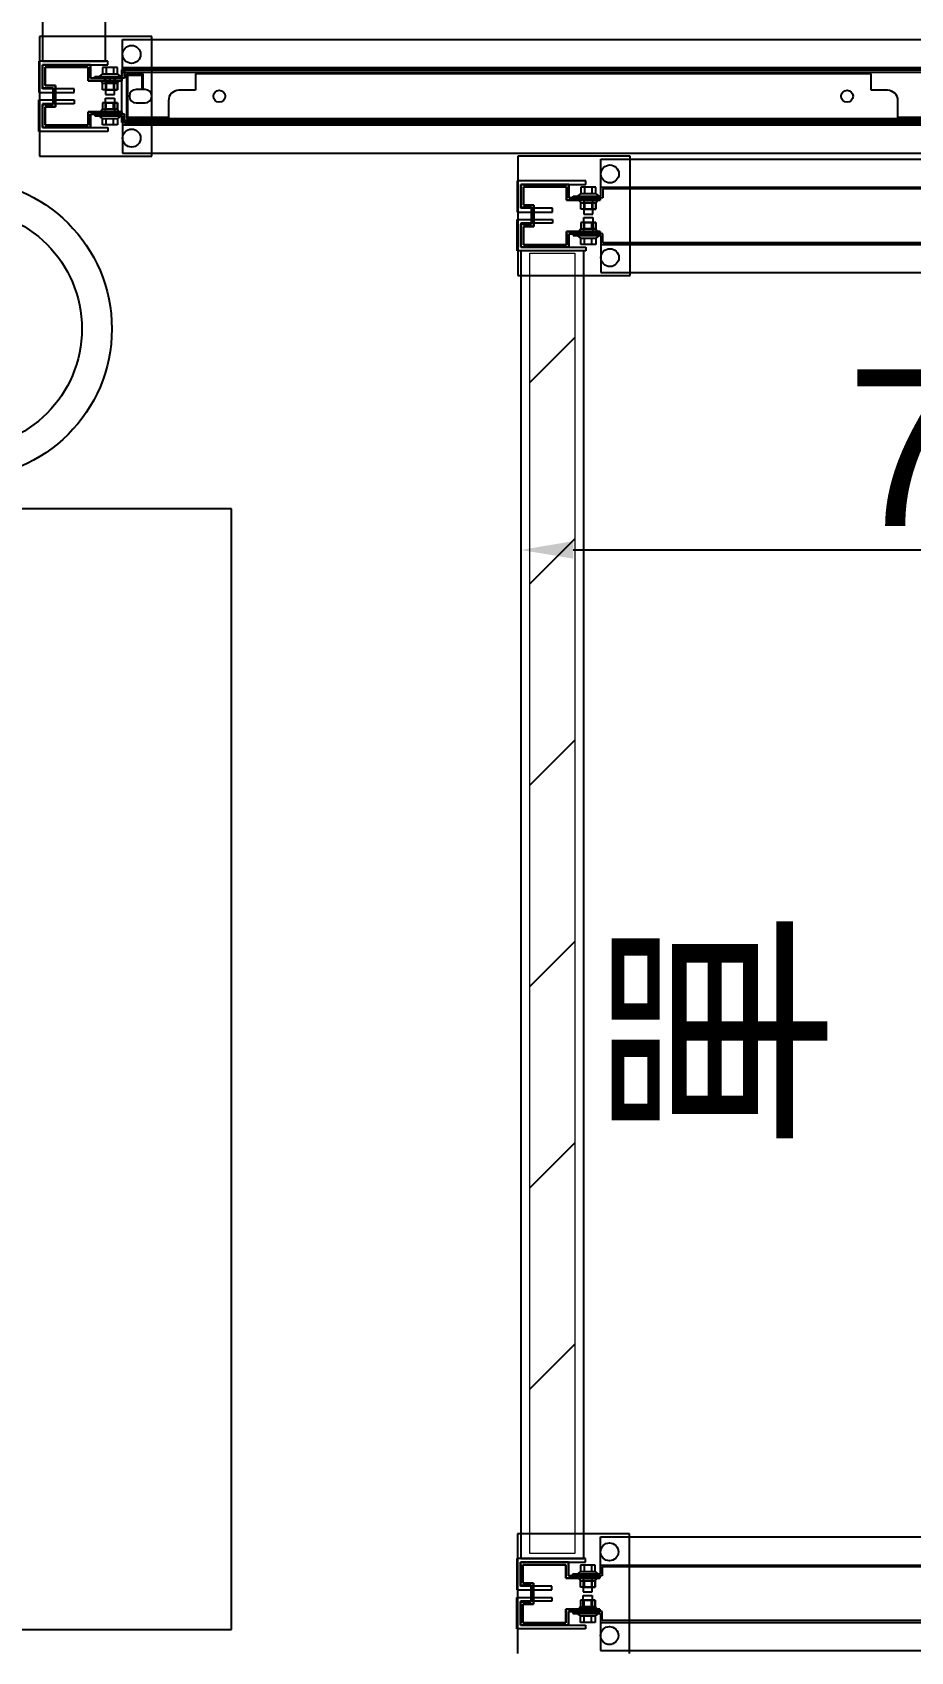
# Model space of a CAD drawing. Header units: millimetres. Extents: x 15382 to 37298, y 7351 to 31127.
# Drawn here: x 23911 to 24498, y 12327 to 13410 of the extents above; entities that cross this region are included whole.
import ezdxf

# ---------------------------------------------------------------- set-up
doc = ezdxf.new("R2010")
doc.units = ezdxf.units.MM
for name, color, linetype in [('02', 3, 'Continuous'), ('03', 6, 'Continuous'), ('04', 30, 'Continuous'), ('05', 12, 'Continuous'), ('111', 7, 'Continuous'), ('113', 3, 'Continuous'), ('114', 6, 'Continuous'), ('115', 30, 'Continuous'), ('116', 12, 'Continuous'), ('444-2', 5, 'Continuous'), ('544-1', 40, 'Continuous'), ('M40', 3, 'Continuous'), ('M6', 7, 'Continuous'), ('文字', 7, 'Continuous'), ('標的物', 1, 'Continuous'), ('標註', 252, 'Continuous')]:
    doc.layers.add(name, color=color, linetype=linetype)
doc.layers.add('10', color=40, linetype='Continuous', lineweight=0)
doc.styles.get("Standard").update_dxf_attribs({"font": 'arial.ttf'})
doc.styles.add('新細明體', font='')
doc.styles.get('新細明體').set_extended_font_data('PMingLiU')
doc.dimstyles.new('ISO-25', dxfattribs={"dimtxt": 2.5, "dimasz": 2.5, "dimexe": 1.25, "dimexo": 0.625, "dimtad": 1, "dimtxsty": 'Standard', "dimcen": 2.5, "dimadec": 0, "dimazin": 0, "dimtfac": 1, "dimtmove": 0, "dimatfit": 3, "dimfxl": 1, "dimarcsym": 0})

# ---------------------------------------------------------------- blocks, each defined once
blk = doc.blocks.new('*D94')
at = {"layer": 'Defpoints', "color": 0, "transparency": 16777216}
for p in [(24237.5, 13266.4), (25017.5, 13266.4), (25017.5, 13063.8)]:
    blk.add_point(p, dxfattribs=at)
at = {"layer": '標註', "color": 0, "lineweight": -2, "transparency": 16777216}
for p, q in [((24237.5, 13259.4), (24237.5, 13028.8)), ((25017.5, 13259.4), (25017.5, 13028.8)), ((24272.5, 13063.8), (24982.5, 13063.8))]:
    blk.add_line(p, q, dxfattribs=at)
at = {"layer": '標註', "color": 0, "transparency": 16777216}
for points in [[(24272.5, 13069.7), (24272.5, 13058), (24237.5, 13063.8)], [(24982.5, 13069.7), (24982.5, 13058), (25017.5, 13063.8)]]:
    blk.add_solid(points, dxfattribs=at)
at = {"layer": '標註', "color": 0, "transparency": 16777216, "insert": (24577.4, 13131.5), "char_height": 105, "attachment_point": 5}
blk.add_mtext('780', dxfattribs=at)

msp = doc.modelspace()

# ---------------------------------------------------------------- linework, layer by layer
at = {"layer": '02'}
for p, q in [((24310.527, 13327.398), (24235.527, 13327.398)), ((24235.527, 13327.398), (24235.527, 13247.398)), ((24310.527, 13247.398), (24310.527, 13327.398)), ((24235.527, 13247.398), (24310.527, 13247.398)), ((24310.258, 12405.398), (24235.258, 12405.398)), ((24235.258, 12405.398), (24235.258, 12325.398)), ((24310.258, 12325.398), (24310.258, 12405.398))]:
    msp.add_line(p, q, dxfattribs=at)
at = {"layer": '02', "lineweight": -3}
for centre in [(24297.027, 13315.398), (24297.027, 13259.398), (24296.758, 12393.398), (24296.758, 12337.398)]:
    msp.add_circle(centre, 6, dxfattribs=at)
at = {"layer": '03'}
msp.add_lwpolyline([(24279.527, 12388.898), (24279.527, 13263.898), (24237.527, 13263.898), (24237.527, 12388.898)], close=True, dxfattribs=at)
at = {"layer": '04'}
for p, q in [((24291.027, 13300.598), (24291.027, 13325.398)), ((24291.027, 13325.398), (24964.027, 13325.398)), ((24291.027, 13300.598), (24291.027, 13306.598)), ((24291.027, 13306.598), (24964.027, 13306.598)), ((24962.827, 13305.398), (24292.227, 13305.398)), ((24292.227, 13305.398), (24292.227, 13299.398)), ((24962.827, 13305.398), (24292.227, 13305.398)), ((24292.227, 13305.398), (24292.227, 13299.398)), ((24272.527, 13299.398), (24272.527, 13300.598)), ((24272.527, 13300.598), (24291.027, 13300.598)), ((24272.527, 13299.398), (24272.527, 13300.598)), ((24272.527, 13300.598), (24291.027, 13300.598)), ((24292.227, 13299.398), (24272.527, 13299.398)), ((24292.227, 13299.398), (24272.527, 13299.398)), ((24292.227, 13275.398), (24272.527, 13275.398)), ((24272.527, 13275.398), (24272.527, 13274.198)), ((24292.227, 13275.398), (24272.527, 13275.398)), ((24272.527, 13275.398), (24272.527, 13274.198)), ((24272.527, 13274.198), (24291.027, 13274.198)), ((24272.527, 13274.198), (24291.027, 13274.198)), ((24291.027, 13274.198), (24291.027, 13268.198)), ((24291.027, 13274.198), (24291.027, 13249.398)), ((24292.227, 13269.398), (24292.227, 13275.398)), ((24292.227, 13269.398), (24292.227, 13275.398)), ((24291.027, 13268.198), (24964.027, 13268.198)), ((24962.827, 13269.398), (24292.227, 13269.398)), ((24962.827, 13269.398), (24292.227, 13269.398)), ((24291.027, 13249.398), (24964.027, 13249.398)), ((24290.758, 12378.598), (24290.758, 12403.398)), ((24290.758, 12403.398), (24963.758, 12403.398)), ((24290.758, 12378.598), (24290.758, 12384.598)), ((24290.758, 12384.598), (24963.758, 12384.598)), ((24272.258, 12377.398), (24272.258, 12378.598)), ((24272.258, 12378.598), (24290.758, 12378.598)), ((24272.258, 12377.398), (24272.258, 12378.598)), ((24272.258, 12378.598), (24290.758, 12378.598)), ((24291.958, 12377.398), (24272.258, 12377.398)), ((24291.958, 12377.398), (24272.258, 12377.398)), ((24962.558, 12383.398), (24291.958, 12383.398)), ((24291.958, 12383.398), (24291.958, 12377.398)), ((24962.558, 12383.398), (24291.958, 12383.398)), ((24291.958, 12383.398), (24291.958, 12377.398)), ((24291.958, 12353.398), (24272.258, 12353.398)), ((24272.258, 12353.398), (24272.258, 12352.198)), ((24291.958, 12353.398), (24272.258, 12353.398)), ((24272.258, 12353.398), (24272.258, 12352.198)), ((24272.258, 12352.198), (24290.758, 12352.198)), ((24272.258, 12352.198), (24290.758, 12352.198)), ((24290.758, 12352.198), (24290.758, 12346.198)), ((24290.758, 12352.198), (24290.758, 12327.398)), ((24291.958, 12347.398), (24291.958, 12353.398)), ((24291.958, 12347.398), (24291.958, 12353.398)), ((24290.758, 12346.198), (24963.758, 12346.198)), ((24962.558, 12347.398), (24291.958, 12347.398)), ((24962.558, 12347.398), (24291.958, 12347.398)), ((24290.758, 12327.398), (24963.758, 12327.398))]:
    msp.add_line(p, q, dxfattribs=at)
at = {"layer": '04', "lineweight": -3}
for p, q in [((24279.027, 13300.598), (24286.027, 13300.598)), ((24279.027, 13299.398), (24279.027, 13300.598)), ((24286.027, 13299.398), (24279.027, 13299.398)), ((24282.527, 13300.598), (24286.027, 13300.598)), ((24282.527, 13299.398), (24282.527, 13300.598)), ((24286.027, 13299.398), (24282.527, 13299.398)), ((24286.027, 13300.598), (24286.027, 13299.398)), ((24286.027, 13300.598), (24286.027, 13299.398)), ((24286.027, 13275.398), (24279.027, 13275.398)), ((24279.027, 13275.398), (24279.027, 13274.198)), ((24279.027, 13274.198), (24286.027, 13274.198)), ((24286.027, 13275.398), (24282.527, 13275.398)), ((24282.527, 13275.398), (24282.527, 13274.198)), ((24282.527, 13274.198), (24286.027, 13274.198)), ((24286.027, 13274.198), (24286.027, 13275.398)), ((24286.027, 13274.198), (24286.027, 13275.398)), ((24278.758, 12378.598), (24285.758, 12378.598)), ((24278.758, 12377.398), (24278.758, 12378.598)), ((24285.758, 12377.398), (24278.758, 12377.398)), ((24282.258, 12378.598), (24285.758, 12378.598)), ((24282.258, 12377.398), (24282.258, 12378.598)), ((24285.758, 12377.398), (24282.258, 12377.398)), ((24285.758, 12378.598), (24285.758, 12377.398)), ((24285.758, 12378.598), (24285.758, 12377.398)), ((24285.758, 12353.398), (24278.758, 12353.398)), ((24278.758, 12353.398), (24278.758, 12352.198)), ((24278.758, 12352.198), (24285.758, 12352.198)), ((24285.758, 12353.398), (24282.258, 12353.398)), ((24282.258, 12353.398), (24282.258, 12352.198)), ((24282.258, 12352.198), (24285.758, 12352.198)), ((24285.758, 12352.198), (24285.758, 12353.398)), ((24285.758, 12352.198), (24285.758, 12353.398))]:
    msp.add_line(p, q, dxfattribs=at)
at = {"layer": '05'}
for p, q in [((24281.027, 13310.898), (24235.027, 13310.898)), ((24235.027, 13310.898), (24235.027, 13291.398)), ((24237.527, 13292.398), (24237.527, 13308.398)), ((24237.527, 13308.398), (24281.027, 13308.398)), ((24281.027, 13308.398), (24281.027, 13310.898)), ((24235.027, 13292.398), (24235.027, 13289.898)), ((24235.027, 13289.898), (24258.527, 13289.898)), ((24235.027, 13282.398), (24235.027, 13284.898)), ((24235.027, 13284.898), (24258.527, 13284.898)), ((24258.527, 13292.398), (24237.527, 13292.398)), ((24258.527, 13289.898), (24258.527, 13292.398)), ((24258.527, 13284.898), (24258.527, 13282.398)), ((24235.027, 13263.898), (24235.027, 13283.398)), ((24258.527, 13282.398), (24237.527, 13282.398)), ((24237.527, 13282.398), (24237.527, 13266.398)), ((24281.027, 13263.898), (24235.027, 13263.898)), ((24237.527, 13266.398), (24281.027, 13266.398)), ((24281.027, 13266.398), (24281.027, 13263.898)), ((24280.758, 12388.898), (24234.758, 12388.898)), ((24234.758, 12388.898), (24234.758, 12369.398)), ((24237.258, 12370.398), (24237.258, 12386.398)), ((24237.258, 12386.398), (24280.758, 12386.398)), ((24280.758, 12386.398), (24280.758, 12388.898)), ((24234.758, 12370.398), (24234.758, 12367.898)), ((24234.758, 12367.898), (24258.258, 12367.898)), ((24234.758, 12360.398), (24234.758, 12362.898)), ((24234.758, 12362.898), (24258.258, 12362.898)), ((24258.258, 12370.398), (24237.258, 12370.398)), ((24258.258, 12367.898), (24258.258, 12370.398)), ((24258.258, 12362.898), (24258.258, 12360.398)), ((24234.758, 12341.898), (24234.758, 12361.398)), ((24258.258, 12360.398), (24237.258, 12360.398)), ((24237.258, 12360.398), (24237.258, 12344.398)), ((24280.758, 12341.898), (24234.758, 12341.898)), ((24237.258, 12344.398), (24280.758, 12344.398)), ((24280.758, 12344.398), (24280.758, 12341.898))]:
    msp.add_line(p, q, dxfattribs=at)
at = {"layer": '10'}
for p, q in [((24243.527, 12392.398), (24243.527, 13262.398)), ((24243.527, 13262.398), (24273.527, 13262.398)), ((24273.527, 13262.398), (24273.527, 12392.398)), ((24273.527, 12392.398), (24243.527, 12392.398))]:
    msp.add_line(p, q, dxfattribs=at)
at = {"layer": '111'}
for p, q in [((23970.527, 13384.998), (23970.527, 13383.398)), ((24964.527, 13384.998), (23970.527, 13384.998)), ((23970.527, 13349.798), (23970.527, 13384.998)), ((23970.527, 13384.998), (24964.527, 13384.998)), ((23970.527, 13383.398), (24964.527, 13383.398)), ((23986.027, 13371.898), (23980.027, 13371.898)), ((23975.527, 13367.398), (23975.527, 13367.398)), ((23980.027, 13362.898), (23986.027, 13362.898)), ((23990.527, 13367.398), (23990.527, 13367.398)), ((23970.527, 13349.798), (23970.527, 13351.398)), ((23970.527, 13351.398), (24964.527, 13351.398)), ((24964.527, 13349.798), (23970.527, 13349.798)), ((24964.527, 13349.798), (23970.527, 13349.798))]:
    msp.add_line(p, q, dxfattribs=at)
for centre, start, end in [((23980.027, 13367.398), 90, 180), ((23986.027, 13367.398), 0, 90), ((23980.027, 13367.398), 180, 270), ((23986.027, 13367.398), 270, 0)]:
    msp.add_arc(centre, 4.5, start, end, dxfattribs=at)
at = {"layer": '113'}
for p, q in [((23990.527, 13407.398), (23915.527, 13407.398)), ((23915.527, 13407.398), (23915.527, 13327.398)), ((23990.527, 13327.398), (23990.527, 13407.398)), ((23915.527, 13327.398), (23990.527, 13327.398))]:
    msp.add_line(p, q, dxfattribs=at)
at = {"layer": '113', "lineweight": -3}
for centre in [(23977.027, 13395.398), (23977.027, 13339.398)]:
    msp.add_circle(centre, 6, dxfattribs=at)
at = {"layer": '114'}
msp.add_lwpolyline([(23959.527, 13390.898), (23959.527, 14835.898), (23917.527, 14835.898), (23917.527, 13390.898)], close=True, dxfattribs=at)
at = {"layer": '115'}
for p, q in [((23971.027, 13380.598), (23971.027, 13405.398)), ((23971.027, 13405.398), (24964.027, 13405.398)), ((23971.027, 13380.598), (23971.027, 13386.598)), ((23971.027, 13386.598), (24964.027, 13386.598)), ((24962.827, 13385.398), (23972.227, 13385.398)), ((23972.227, 13385.398), (23972.227, 13379.398)), ((24962.827, 13385.398), (23972.227, 13385.398)), ((23972.227, 13385.398), (23972.227, 13379.398)), ((23952.527, 13379.398), (23952.527, 13380.598)), ((23952.527, 13380.598), (23971.027, 13380.598)), ((23952.527, 13379.398), (23952.527, 13380.598)), ((23952.527, 13380.598), (23971.027, 13380.598)), ((23972.227, 13379.398), (23952.527, 13379.398)), ((23972.227, 13379.398), (23952.527, 13379.398)), ((23972.227, 13355.398), (23952.527, 13355.398)), ((23952.527, 13355.398), (23952.527, 13354.198)), ((23972.227, 13355.398), (23952.527, 13355.398)), ((23952.527, 13355.398), (23952.527, 13354.198)), ((23952.527, 13354.198), (23971.027, 13354.198)), ((23952.527, 13354.198), (23971.027, 13354.198)), ((23971.027, 13354.198), (23971.027, 13348.198)), ((23971.027, 13354.198), (23971.027, 13329.398)), ((23972.227, 13349.398), (23972.227, 13355.398)), ((23972.227, 13349.398), (23972.227, 13355.398)), ((24962.827, 13349.398), (23972.227, 13349.398)), ((24962.827, 13349.398), (23972.227, 13349.398)), ((23971.027, 13348.198), (24964.027, 13348.198)), ((23971.027, 13329.398), (24964.027, 13329.398))]:
    msp.add_line(p, q, dxfattribs=at)
at = {"layer": '115', "lineweight": -3}
for p, q in [((23959.027, 13380.598), (23966.027, 13380.598)), ((23959.027, 13379.398), (23959.027, 13380.598)), ((23966.027, 13379.398), (23959.027, 13379.398)), ((23962.527, 13380.598), (23966.027, 13380.598)), ((23962.527, 13379.398), (23962.527, 13380.598)), ((23966.027, 13379.398), (23962.527, 13379.398)), ((23966.027, 13380.598), (23966.027, 13379.398)), ((23966.027, 13380.598), (23966.027, 13379.398)), ((23966.027, 13355.398), (23959.027, 13355.398)), ((23959.027, 13355.398), (23959.027, 13354.198)), ((23959.027, 13354.198), (23966.027, 13354.198)), ((23966.027, 13355.398), (23962.527, 13355.398)), ((23962.527, 13355.398), (23962.527, 13354.198)), ((23962.527, 13354.198), (23966.027, 13354.198)), ((23966.027, 13354.198), (23966.027, 13355.398)), ((23966.027, 13354.198), (23966.027, 13355.398))]:
    msp.add_line(p, q, dxfattribs=at)
at = {"layer": '116'}
for p, q in [((23961.027, 13390.898), (23915.027, 13390.898)), ((23915.027, 13390.898), (23915.027, 13371.398)), ((23917.527, 13372.398), (23917.527, 13388.398)), ((23917.527, 13388.398), (23961.027, 13388.398)), ((23961.027, 13388.398), (23961.027, 13390.898)), ((23915.027, 13372.398), (23915.027, 13369.898)), ((23938.527, 13372.398), (23917.527, 13372.398)), ((23938.527, 13369.898), (23938.527, 13372.398)), ((23915.027, 13369.898), (23938.527, 13369.898)), ((23915.027, 13362.398), (23915.027, 13364.898)), ((23915.027, 13364.898), (23938.527, 13364.898)), ((23915.027, 13343.898), (23915.027, 13363.398)), ((23938.527, 13362.398), (23917.527, 13362.398)), ((23917.527, 13362.398), (23917.527, 13346.398)), ((23938.527, 13364.898), (23938.527, 13362.398)), ((23961.027, 13343.898), (23915.027, 13343.898)), ((23917.527, 13346.398), (23961.027, 13346.398)), ((23961.027, 13346.398), (23961.027, 13343.898))]:
    msp.add_line(p, q, dxfattribs=at)
at = {"layer": '444-2'}
for p, q in [((23984.727, 13382.398), (23973.727, 13382.398)), ((23973.727, 13382.398), (23973.727, 13352.398)), ((23974.527, 13353.198), (23974.527, 13381.598)), ((23974.527, 13381.598), (23983.927, 13381.598)), ((23983.927, 13381.598), (23983.927, 13372.398)), ((23984.727, 13372.398), (23984.727, 13382.398)), ((24471.727, 13382.398), (24019.727, 13382.398)), ((24019.727, 13382.398), (24019.727, 13371.398)), ((24471.727, 13371.398), (24471.727, 13382.398)), ((23983.927, 13372.398), (23984.727, 13372.398)), ((24019.727, 13371.398), (24008.727, 13371.398)), ((24482.727, 13371.398), (24471.727, 13371.398)), ((24001.727, 13364.398), (24001.727, 13353.198)), ((24489.727, 13353.198), (24489.727, 13364.398)), ((23973.727, 13353.198), (23973.727, 13352.398)), ((23973.727, 13352.398), (24517.727, 13352.398)), ((23973.727, 13352.398), (23974.527, 13352.398)), ((24001.727, 13353.198), (23974.527, 13353.198)), ((24516.927, 13353.198), (24489.727, 13353.198))]:
    msp.add_line(p, q, dxfattribs=at)
for centre in [(24035.727, 13367.398), (24455.727, 13367.398)]:
    msp.add_circle(centre, 4, dxfattribs=at)
for centre, start, end in [((24008.727, 13364.398), 90, 180), ((24482.727, 13364.398), 0, 90)]:
    msp.add_arc(centre, 7, start, end, dxfattribs=at)
at = {"layer": '544-1', "linetype": 'Continuous'}
for p, q in [((24243.527, 13175.888), (24273.527, 13205.888)), ((24243.527, 13041.184), (24273.527, 13071.184)), ((24243.527, 12906.48), (24273.527, 12936.48)), ((24243.527, 12771.776), (24273.527, 12801.776)), ((24243.527, 12637.073), (24273.527, 12667.073)), ((24243.527, 12502.369), (24273.527, 12532.369))]:
    msp.add_line(p, q, dxfattribs=at)
at = {"layer": 'M40'}
for p, q in [((23949.527, 13388.398), (23917.527, 13388.398)), ((23917.527, 13388.398), (23917.527, 13372.898)), ((23917.527, 13372.898), (23917.527, 13388.398)), ((23917.527, 13388.398), (23949.527, 13388.398)), ((23919.127, 13374.498), (23919.127, 13386.798)), ((23919.127, 13386.798), (23947.927, 13386.798)), ((23947.927, 13386.798), (23919.127, 13386.798)), ((23919.127, 13386.798), (23919.127, 13374.498)), ((23947.927, 13386.798), (23947.927, 13377.798)), ((23947.927, 13377.798), (23947.927, 13386.798)), ((23949.527, 13379.398), (23949.527, 13388.398)), ((23949.527, 13388.398), (23949.527, 13379.398)), ((23917.527, 13372.898), (23924.527, 13372.898)), ((23924.527, 13372.898), (23917.527, 13372.898)), ((23926.127, 13374.498), (23919.127, 13374.498)), ((23919.127, 13374.498), (23926.127, 13374.498)), ((23924.527, 13372.898), (23924.527, 13361.898)), ((23924.527, 13361.898), (23924.527, 13372.898)), ((23926.127, 13360.298), (23926.127, 13374.498)), ((23926.127, 13374.498), (23926.127, 13360.298)), ((23947.927, 13379.398), (23947.927, 13377.798)), ((23947.927, 13377.798), (23970.527, 13377.798)), ((23947.927, 13377.798), (23949.527, 13377.798)), ((23970.527, 13377.798), (23947.927, 13377.798)), ((23970.527, 13379.398), (23949.527, 13379.398)), ((23949.527, 13379.398), (23970.527, 13379.398)), ((23959.027, 13379.398), (23959.027, 13377.798)), ((23962.527, 13379.398), (23962.527, 13377.798)), ((23966.027, 13379.398), (23966.027, 13377.798)), ((23970.527, 13377.798), (23970.527, 13379.398)), ((23970.527, 13379.398), (23970.527, 13377.798)), ((23924.527, 13361.898), (23917.527, 13361.898)), ((23917.527, 13361.898), (23917.527, 13346.398)), ((23917.527, 13346.398), (23917.527, 13361.898)), ((23917.527, 13361.898), (23924.527, 13361.898)), ((23919.127, 13347.998), (23919.127, 13360.298)), ((23919.127, 13360.298), (23926.127, 13360.298)), ((23926.127, 13360.298), (23919.127, 13360.298)), ((23919.127, 13360.298), (23919.127, 13347.998)), ((23970.527, 13356.998), (23947.927, 13356.998)), ((23947.927, 13356.998), (23947.927, 13347.998)), ((23947.927, 13355.398), (23947.927, 13356.998)), ((23947.927, 13356.998), (23970.527, 13356.998)), ((23947.927, 13347.998), (23947.927, 13356.998)), ((23947.927, 13356.998), (23949.527, 13356.998)), ((23949.527, 13346.398), (23949.527, 13355.398)), ((23949.527, 13355.398), (23970.527, 13355.398)), ((23970.527, 13355.398), (23949.527, 13355.398)), ((23949.527, 13355.398), (23949.527, 13346.398)), ((23959.027, 13356.998), (23959.027, 13355.398)), ((23962.527, 13356.998), (23962.527, 13355.398)), ((23966.027, 13356.998), (23966.027, 13355.398)), ((23970.527, 13355.398), (23970.527, 13356.998)), ((23970.527, 13356.998), (23970.527, 13355.398)), ((23917.527, 13346.398), (23949.527, 13346.398)), ((23949.527, 13346.398), (23917.527, 13346.398)), ((23947.927, 13347.998), (23919.127, 13347.998)), ((23919.127, 13347.998), (23947.927, 13347.998)), ((24269.527, 13308.398), (24237.527, 13308.398)), ((24237.527, 13308.398), (24237.527, 13292.898)), ((24237.527, 13292.898), (24237.527, 13308.398)), ((24237.527, 13308.398), (24269.527, 13308.398)), ((24239.127, 13294.498), (24239.127, 13306.798)), ((24239.127, 13306.798), (24267.927, 13306.798)), ((24267.927, 13306.798), (24239.127, 13306.798)), ((24239.127, 13306.798), (24239.127, 13294.498)), ((24267.927, 13306.798), (24267.927, 13297.798)), ((24267.927, 13297.798), (24267.927, 13306.798)), ((24269.527, 13299.398), (24269.527, 13308.398)), ((24269.527, 13308.398), (24269.527, 13299.398)), ((24246.127, 13294.498), (24239.127, 13294.498)), ((24239.127, 13294.498), (24246.127, 13294.498)), ((24246.127, 13280.298), (24246.127, 13294.498)), ((24246.127, 13294.498), (24246.127, 13280.298)), ((24267.927, 13299.398), (24267.927, 13297.798)), ((24267.927, 13297.798), (24290.527, 13297.798)), ((24267.927, 13297.798), (24269.527, 13297.798)), ((24290.527, 13297.798), (24267.927, 13297.798)), ((24290.527, 13299.398), (24269.527, 13299.398)), ((24269.527, 13299.398), (24290.527, 13299.398)), ((24279.027, 13299.398), (24279.027, 13297.798)), ((24282.527, 13299.398), (24282.527, 13297.798)), ((24286.027, 13299.398), (24286.027, 13297.798)), ((24290.527, 13297.798), (24290.527, 13299.398)), ((24290.527, 13299.398), (24290.527, 13297.798)), ((24237.527, 13292.898), (24244.527, 13292.898)), ((24244.527, 13292.898), (24237.527, 13292.898)), ((24244.527, 13292.898), (24244.527, 13281.898)), ((24244.527, 13281.898), (24244.527, 13292.898)), ((24244.527, 13281.898), (24237.527, 13281.898)), ((24237.527, 13281.898), (24237.527, 13266.398)), ((24237.527, 13266.398), (24237.527, 13281.898)), ((24237.527, 13281.898), (24244.527, 13281.898)), ((24239.127, 13267.998), (24239.127, 13280.298)), ((24239.127, 13280.298), (24246.127, 13280.298)), ((24246.127, 13280.298), (24239.127, 13280.298)), ((24239.127, 13280.298), (24239.127, 13267.998)), ((24290.527, 13276.998), (24267.927, 13276.998)), ((24267.927, 13276.998), (24267.927, 13267.998)), ((24267.927, 13275.398), (24267.927, 13276.998)), ((24267.927, 13276.998), (24290.527, 13276.998)), ((24267.927, 13267.998), (24267.927, 13276.998)), ((24267.927, 13276.998), (24269.527, 13276.998)), ((24269.527, 13266.398), (24269.527, 13275.398)), ((24269.527, 13275.398), (24290.527, 13275.398)), ((24290.527, 13275.398), (24269.527, 13275.398)), ((24269.527, 13275.398), (24269.527, 13266.398)), ((24279.027, 13276.998), (24279.027, 13275.398)), ((24282.527, 13276.998), (24282.527, 13275.398)), ((24286.027, 13276.998), (24286.027, 13275.398)), ((24290.527, 13275.398), (24290.527, 13276.998)), ((24290.527, 13276.998), (24290.527, 13275.398)), ((24237.527, 13266.398), (24269.527, 13266.398)), ((24269.527, 13266.398), (24237.527, 13266.398)), ((24267.927, 13267.998), (24239.127, 13267.998)), ((24239.127, 13267.998), (24267.927, 13267.998)), ((24269.258, 12386.398), (24237.258, 12386.398)), ((24237.258, 12386.398), (24237.258, 12370.898)), ((24237.258, 12370.898), (24237.258, 12386.398)), ((24237.258, 12386.398), (24269.258, 12386.398)), ((24238.858, 12372.498), (24238.858, 12384.798)), ((24238.858, 12384.798), (24267.658, 12384.798)), ((24267.658, 12384.798), (24238.858, 12384.798)), ((24238.858, 12384.798), (24238.858, 12372.498)), ((24267.658, 12384.798), (24267.658, 12375.798)), ((24267.658, 12375.798), (24267.658, 12384.798)), ((24269.258, 12377.398), (24269.258, 12386.398)), ((24269.258, 12386.398), (24269.258, 12377.398)), ((24267.658, 12377.398), (24267.658, 12375.798)), ((24267.658, 12375.798), (24290.258, 12375.798)), ((24267.658, 12375.798), (24269.258, 12375.798)), ((24290.258, 12375.798), (24267.658, 12375.798)), ((24290.258, 12377.398), (24269.258, 12377.398)), ((24269.258, 12377.398), (24290.258, 12377.398)), ((24278.758, 12377.398), (24278.758, 12375.798)), ((24282.258, 12377.398), (24282.258, 12375.798)), ((24285.758, 12377.398), (24285.758, 12375.798)), ((24290.258, 12375.798), (24290.258, 12377.398)), ((24290.258, 12377.398), (24290.258, 12375.798)), ((24237.258, 12370.898), (24244.258, 12370.898)), ((24244.258, 12370.898), (24237.258, 12370.898)), ((24245.858, 12372.498), (24238.858, 12372.498)), ((24238.858, 12372.498), (24245.858, 12372.498)), ((24244.258, 12370.898), (24244.258, 12359.898)), ((24244.258, 12359.898), (24244.258, 12370.898)), ((24245.858, 12358.298), (24245.858, 12372.498)), ((24245.858, 12372.498), (24245.858, 12358.298)), ((24244.258, 12359.898), (24237.258, 12359.898)), ((24237.258, 12359.898), (24237.258, 12344.398)), ((24237.258, 12344.398), (24237.258, 12359.898)), ((24237.258, 12359.898), (24244.258, 12359.898)), ((24238.858, 12345.998), (24238.858, 12358.298)), ((24238.858, 12358.298), (24245.858, 12358.298)), ((24245.858, 12358.298), (24238.858, 12358.298)), ((24238.858, 12358.298), (24238.858, 12345.998)), ((24290.258, 12354.998), (24267.658, 12354.998)), ((24267.658, 12354.998), (24267.658, 12345.998)), ((24267.658, 12353.398), (24267.658, 12354.998)), ((24267.658, 12354.998), (24290.258, 12354.998)), ((24267.658, 12345.998), (24267.658, 12354.998)), ((24267.658, 12354.998), (24269.258, 12354.998)), ((24269.258, 12344.398), (24269.258, 12353.398)), ((24269.258, 12353.398), (24290.258, 12353.398)), ((24290.258, 12353.398), (24269.258, 12353.398)), ((24269.258, 12353.398), (24269.258, 12344.398)), ((24278.758, 12354.998), (24278.758, 12353.398)), ((24282.258, 12354.998), (24282.258, 12353.398)), ((24285.758, 12354.998), (24285.758, 12353.398)), ((24290.258, 12353.398), (24290.258, 12354.998)), ((24290.258, 12354.998), (24290.258, 12353.398)), ((24237.258, 12344.398), (24269.258, 12344.398)), ((24269.258, 12344.398), (24237.258, 12344.398)), ((24267.658, 12345.998), (24238.858, 12345.998)), ((24238.858, 12345.998), (24267.658, 12345.998))]:
    msp.add_line(p, q, dxfattribs=at)
at = {"layer": 'M40', "lineweight": -3}
for p, q in [((23959.027, 13379.398), (23966.027, 13379.398)), ((23959.027, 13377.798), (23959.027, 13379.398)), ((23966.027, 13377.798), (23959.027, 13377.798)), ((23962.527, 13379.398), (23966.027, 13379.398)), ((23962.527, 13377.798), (23962.527, 13379.398)), ((23966.027, 13377.798), (23962.527, 13377.798)), ((23966.027, 13379.398), (23966.027, 13377.798)), ((23966.027, 13379.398), (23966.027, 13377.798)), ((23966.027, 13356.998), (23959.027, 13356.998)), ((23959.027, 13356.998), (23959.027, 13355.398)), ((23959.027, 13355.398), (23966.027, 13355.398)), ((23966.027, 13356.998), (23962.527, 13356.998)), ((23962.527, 13356.998), (23962.527, 13355.398)), ((23962.527, 13355.398), (23966.027, 13355.398)), ((23966.027, 13355.398), (23966.027, 13356.998)), ((23966.027, 13355.398), (23966.027, 13356.998)), ((24279.027, 13299.398), (24286.027, 13299.398)), ((24279.027, 13297.798), (24279.027, 13299.398)), ((24286.027, 13297.798), (24279.027, 13297.798)), ((24282.527, 13299.398), (24286.027, 13299.398)), ((24282.527, 13297.798), (24282.527, 13299.398)), ((24286.027, 13297.798), (24282.527, 13297.798)), ((24286.027, 13299.398), (24286.027, 13297.798)), ((24286.027, 13299.398), (24286.027, 13297.798)), ((24286.027, 13276.998), (24279.027, 13276.998)), ((24279.027, 13276.998), (24279.027, 13275.398)), ((24279.027, 13275.398), (24286.027, 13275.398)), ((24286.027, 13276.998), (24282.527, 13276.998)), ((24282.527, 13276.998), (24282.527, 13275.398)), ((24282.527, 13275.398), (24286.027, 13275.398)), ((24286.027, 13275.398), (24286.027, 13276.998)), ((24286.027, 13275.398), (24286.027, 13276.998)), ((24278.758, 12377.398), (24285.758, 12377.398)), ((24278.758, 12375.798), (24278.758, 12377.398)), ((24285.758, 12375.798), (24278.758, 12375.798)), ((24282.258, 12377.398), (24285.758, 12377.398)), ((24282.258, 12375.798), (24282.258, 12377.398)), ((24285.758, 12375.798), (24282.258, 12375.798)), ((24285.758, 12377.398), (24285.758, 12375.798)), ((24285.758, 12377.398), (24285.758, 12375.798)), ((24285.758, 12354.998), (24278.758, 12354.998)), ((24278.758, 12354.998), (24278.758, 12353.398)), ((24278.758, 12353.398), (24285.758, 12353.398)), ((24285.758, 12354.998), (24282.258, 12354.998)), ((24282.258, 12354.998), (24282.258, 12353.398)), ((24282.258, 12353.398), (24285.758, 12353.398)), ((24285.758, 12353.398), (24285.758, 12354.998)), ((24285.758, 12353.398), (24285.758, 12354.998))]:
    msp.add_line(p, q, dxfattribs=at)
at = {"layer": 'M6'}
for p, q in [((23957.527, 13382.298), (23955.527, 13380.798)), ((23967.527, 13386.598), (23957.527, 13386.598)), ((23957.527, 13386.598), (23957.527, 13382.298)), ((23967.527, 13386.598), (23957.527, 13386.598)), ((23957.527, 13386.598), (23957.527, 13382.298)), ((23957.527, 13382.298), (23967.527, 13382.298)), ((23960.027, 13386.598), (23960.027, 13382.298)), ((23965.027, 13386.598), (23965.027, 13382.298)), ((23967.527, 13382.298), (23967.527, 13386.598)), ((23967.527, 13382.298), (23967.527, 13386.598)), ((23969.527, 13380.798), (23967.527, 13382.298)), ((23955.527, 13380.798), (23955.527, 13380.598)), ((23955.527, 13380.598), (23959.527, 13380.598)), ((23956.527, 13377.598), (23956.527, 13377.798)), ((23956.527, 13377.798), (23968.527, 13377.798)), ((23957.527, 13376.098), (23956.527, 13377.598)), ((23957.527, 13371.798), (23957.527, 13376.098)), ((23957.527, 13376.098), (23967.527, 13376.098)), ((23957.527, 13371.798), (23957.527, 13376.098)), ((23957.527, 13371.798), (23957.527, 13376.098)), ((23957.527, 13376.098), (23965.027, 13376.098)), ((23967.527, 13371.798), (23957.527, 13371.798)), ((23967.527, 13371.798), (23957.527, 13371.798)), ((23965.027, 13371.798), (23957.527, 13371.798)), ((23959.527, 13380.598), (23959.527, 13368.598)), ((23967.527, 13376.098), (23960.027, 13376.098)), ((23960.027, 13376.098), (23960.027, 13371.798)), ((23960.027, 13371.798), (23967.527, 13371.798)), ((23965.027, 13376.098), (23965.027, 13371.798)), ((23965.527, 13368.598), (23965.527, 13380.598)), ((23965.527, 13380.598), (23969.527, 13380.598)), ((23968.527, 13377.598), (23967.527, 13376.098)), ((23967.527, 13376.098), (23967.527, 13371.798)), ((23967.527, 13376.098), (23967.527, 13371.798)), ((23967.527, 13371.798), (23967.527, 13376.098)), ((23968.527, 13377.798), (23968.527, 13377.598)), ((23969.527, 13380.598), (23969.527, 13380.798)), ((23967.527, 13362.998), (23957.527, 13362.998)), ((23957.527, 13362.998), (23957.527, 13358.698)), ((23967.527, 13362.998), (23957.527, 13362.998)), ((23957.527, 13362.998), (23957.527, 13358.698)), ((23957.527, 13362.998), (23957.527, 13358.698)), ((23965.027, 13362.998), (23957.527, 13362.998)), ((23959.527, 13368.598), (23965.527, 13368.598)), ((23959.527, 13354.198), (23959.527, 13366.198)), ((23959.527, 13366.198), (23965.527, 13366.198)), ((23960.027, 13358.698), (23960.027, 13362.998)), ((23960.027, 13362.998), (23967.527, 13362.998)), ((23965.027, 13358.698), (23965.027, 13362.998)), ((23965.527, 13366.198), (23965.527, 13354.198)), ((23967.527, 13358.698), (23967.527, 13362.998)), ((23967.527, 13358.698), (23967.527, 13362.998)), ((23967.527, 13362.998), (23967.527, 13358.698)), ((23955.527, 13353.998), (23955.527, 13354.198)), ((23955.527, 13354.198), (23959.527, 13354.198)), ((23957.527, 13352.498), (23955.527, 13353.998)), ((23957.527, 13358.698), (23956.527, 13357.198)), ((23956.527, 13357.198), (23956.527, 13356.998)), ((23956.527, 13356.998), (23968.527, 13356.998)), ((23957.527, 13358.698), (23967.527, 13358.698)), ((23957.527, 13358.698), (23965.027, 13358.698)), ((23957.527, 13348.198), (23957.527, 13352.498)), ((23957.527, 13352.498), (23967.527, 13352.498)), ((23957.527, 13348.198), (23957.527, 13352.498)), ((23967.527, 13358.698), (23960.027, 13358.698)), ((23960.027, 13348.198), (23960.027, 13352.498)), ((23965.027, 13348.198), (23965.027, 13352.498)), ((23965.527, 13354.198), (23969.527, 13354.198)), ((23968.527, 13357.198), (23967.527, 13358.698)), ((23969.527, 13353.998), (23967.527, 13352.498)), ((23967.527, 13352.498), (23967.527, 13348.198)), ((23967.527, 13352.498), (23967.527, 13348.198)), ((23968.527, 13356.998), (23968.527, 13357.198)), ((23969.527, 13354.198), (23969.527, 13353.998)), ((23967.527, 13348.198), (23957.527, 13348.198)), ((23967.527, 13348.198), (23957.527, 13348.198)), ((24287.527, 13306.598), (24277.527, 13306.598)), ((24277.527, 13306.598), (24277.527, 13302.298)), ((24287.527, 13306.598), (24277.527, 13306.598)), ((24277.527, 13306.598), (24277.527, 13302.298)), ((24280.027, 13306.598), (24280.027, 13302.298)), ((24285.027, 13306.598), (24285.027, 13302.298)), ((24287.527, 13302.298), (24287.527, 13306.598)), ((24287.527, 13302.298), (24287.527, 13306.598)), ((24277.527, 13302.298), (24275.527, 13300.798)), ((24275.527, 13300.798), (24275.527, 13300.598)), ((24275.527, 13300.598), (24279.527, 13300.598)), ((24276.527, 13297.598), (24276.527, 13297.798)), ((24276.527, 13297.798), (24288.527, 13297.798)), ((24277.527, 13296.098), (24276.527, 13297.598)), ((24277.527, 13302.298), (24287.527, 13302.298)), ((24277.527, 13291.798), (24277.527, 13296.098)), ((24277.527, 13296.098), (24287.527, 13296.098)), ((24277.527, 13291.798), (24277.527, 13296.098)), ((24277.527, 13291.798), (24277.527, 13296.098)), ((24277.527, 13296.098), (24285.027, 13296.098)), ((24279.527, 13300.598), (24279.527, 13288.598)), ((24287.527, 13296.098), (24280.027, 13296.098)), ((24280.027, 13296.098), (24280.027, 13291.798)), ((24285.027, 13296.098), (24285.027, 13291.798)), ((24285.527, 13288.598), (24285.527, 13300.598)), ((24285.527, 13300.598), (24289.527, 13300.598)), ((24289.527, 13300.798), (24287.527, 13302.298)), ((24288.527, 13297.598), (24287.527, 13296.098)), ((24287.527, 13296.098), (24287.527, 13291.798)), ((24287.527, 13296.098), (24287.527, 13291.798)), ((24287.527, 13291.798), (24287.527, 13296.098)), ((24288.527, 13297.798), (24288.527, 13297.598)), ((24289.527, 13300.598), (24289.527, 13300.798)), ((24287.527, 13291.798), (24277.527, 13291.798)), ((24287.527, 13291.798), (24277.527, 13291.798)), ((24285.027, 13291.798), (24277.527, 13291.798)), ((24279.527, 13288.598), (24285.527, 13288.598)), ((24279.527, 13274.198), (24279.527, 13286.198)), ((24279.527, 13286.198), (24285.527, 13286.198)), ((24280.027, 13291.798), (24287.527, 13291.798)), ((24285.527, 13286.198), (24285.527, 13274.198)), ((24275.527, 13273.998), (24275.527, 13274.198)), ((24275.527, 13274.198), (24279.527, 13274.198)), ((24277.527, 13272.498), (24275.527, 13273.998)), ((24277.527, 13278.698), (24276.527, 13277.198)), ((24276.527, 13277.198), (24276.527, 13276.998)), ((24276.527, 13276.998), (24288.527, 13276.998)), ((24287.527, 13282.998), (24277.527, 13282.998)), ((24277.527, 13282.998), (24277.527, 13278.698)), ((24287.527, 13282.998), (24277.527, 13282.998)), ((24277.527, 13282.998), (24277.527, 13278.698)), ((24277.527, 13282.998), (24277.527, 13278.698)), ((24285.027, 13282.998), (24277.527, 13282.998)), ((24277.527, 13278.698), (24287.527, 13278.698)), ((24277.527, 13278.698), (24285.027, 13278.698)), ((24280.027, 13278.698), (24280.027, 13282.998)), ((24280.027, 13282.998), (24287.527, 13282.998)), ((24287.527, 13278.698), (24280.027, 13278.698)), ((24285.027, 13278.698), (24285.027, 13282.998)), ((24285.527, 13274.198), (24289.527, 13274.198)), ((24287.527, 13278.698), (24287.527, 13282.998)), ((24287.527, 13278.698), (24287.527, 13282.998)), ((24287.527, 13282.998), (24287.527, 13278.698)), ((24288.527, 13277.198), (24287.527, 13278.698)), ((24289.527, 13273.998), (24287.527, 13272.498)), ((24288.527, 13276.998), (24288.527, 13277.198)), ((24289.527, 13274.198), (24289.527, 13273.998)), ((24277.527, 13268.198), (24277.527, 13272.498)), ((24277.527, 13272.498), (24287.527, 13272.498)), ((24277.527, 13268.198), (24277.527, 13272.498)), ((24287.527, 13268.198), (24277.527, 13268.198)), ((24287.527, 13268.198), (24277.527, 13268.198)), ((24280.027, 13268.198), (24280.027, 13272.498)), ((24285.027, 13268.198), (24285.027, 13272.498)), ((24287.527, 13272.498), (24287.527, 13268.198)), ((24287.527, 13272.498), (24287.527, 13268.198)), ((24287.258, 12384.598), (24277.258, 12384.598)), ((24277.258, 12384.598), (24277.258, 12380.298)), ((24287.258, 12384.598), (24277.258, 12384.598)), ((24277.258, 12384.598), (24277.258, 12380.298)), ((24279.758, 12384.598), (24279.758, 12380.298)), ((24284.758, 12384.598), (24284.758, 12380.298)), ((24287.258, 12380.298), (24287.258, 12384.598)), ((24287.258, 12380.298), (24287.258, 12384.598)), ((24277.258, 12380.298), (24275.258, 12378.798)), ((24275.258, 12378.798), (24275.258, 12378.598)), ((24275.258, 12378.598), (24279.258, 12378.598)), ((24276.258, 12375.598), (24276.258, 12375.798)), ((24276.258, 12375.798), (24288.258, 12375.798)), ((24277.258, 12374.098), (24276.258, 12375.598)), ((24277.258, 12380.298), (24287.258, 12380.298)), ((24277.258, 12369.798), (24277.258, 12374.098)), ((24277.258, 12374.098), (24287.258, 12374.098)), ((24277.258, 12369.798), (24277.258, 12374.098)), ((24277.258, 12369.798), (24277.258, 12374.098)), ((24277.258, 12374.098), (24284.758, 12374.098)), ((24279.258, 12378.598), (24279.258, 12366.598)), ((24287.258, 12374.098), (24279.758, 12374.098)), ((24279.758, 12374.098), (24279.758, 12369.798)), ((24284.758, 12374.098), (24284.758, 12369.798)), ((24285.258, 12366.598), (24285.258, 12378.598)), ((24285.258, 12378.598), (24289.258, 12378.598)), ((24289.258, 12378.798), (24287.258, 12380.298)), ((24288.258, 12375.598), (24287.258, 12374.098)), ((24287.258, 12374.098), (24287.258, 12369.798)), ((24287.258, 12374.098), (24287.258, 12369.798)), ((24287.258, 12369.798), (24287.258, 12374.098)), ((24288.258, 12375.798), (24288.258, 12375.598)), ((24289.258, 12378.598), (24289.258, 12378.798)), ((24287.258, 12369.798), (24277.258, 12369.798)), ((24287.258, 12369.798), (24277.258, 12369.798)), ((24284.758, 12369.798), (24277.258, 12369.798)), ((24279.258, 12366.598), (24285.258, 12366.598)), ((24279.258, 12352.198), (24279.258, 12364.198)), ((24279.258, 12364.198), (24285.258, 12364.198)), ((24279.758, 12369.798), (24287.258, 12369.798)), ((24285.258, 12364.198), (24285.258, 12352.198)), ((24275.258, 12351.998), (24275.258, 12352.198)), ((24275.258, 12352.198), (24279.258, 12352.198)), ((24277.258, 12350.498), (24275.258, 12351.998)), ((24277.258, 12356.698), (24276.258, 12355.198)), ((24276.258, 12355.198), (24276.258, 12354.998)), ((24276.258, 12354.998), (24288.258, 12354.998)), ((24287.258, 12360.998), (24277.258, 12360.998)), ((24277.258, 12360.998), (24277.258, 12356.698)), ((24287.258, 12360.998), (24277.258, 12360.998)), ((24277.258, 12360.998), (24277.258, 12356.698)), ((24277.258, 12360.998), (24277.258, 12356.698)), ((24284.758, 12360.998), (24277.258, 12360.998)), ((24277.258, 12356.698), (24287.258, 12356.698)), ((24277.258, 12356.698), (24284.758, 12356.698)), ((24279.758, 12356.698), (24279.758, 12360.998)), ((24279.758, 12360.998), (24287.258, 12360.998)), ((24287.258, 12356.698), (24279.758, 12356.698)), ((24284.758, 12356.698), (24284.758, 12360.998)), ((24285.258, 12352.198), (24289.258, 12352.198)), ((24287.258, 12356.698), (24287.258, 12360.998)), ((24287.258, 12356.698), (24287.258, 12360.998)), ((24287.258, 12360.998), (24287.258, 12356.698)), ((24288.258, 12355.198), (24287.258, 12356.698)), ((24289.258, 12351.998), (24287.258, 12350.498)), ((24288.258, 12354.998), (24288.258, 12355.198)), ((24289.258, 12352.198), (24289.258, 12351.998)), ((24277.258, 12346.198), (24277.258, 12350.498)), ((24277.258, 12350.498), (24287.258, 12350.498)), ((24277.258, 12346.198), (24277.258, 12350.498)), ((24287.258, 12346.198), (24277.258, 12346.198)), ((24287.258, 12346.198), (24277.258, 12346.198)), ((24279.758, 12346.198), (24279.758, 12350.498)), ((24284.758, 12346.198), (24284.758, 12350.498)), ((24287.258, 12350.498), (24287.258, 12346.198)), ((24287.258, 12350.498), (24287.258, 12346.198))]:
    msp.add_line(p, q, dxfattribs=at)
at = {"layer": '標的物'}
for p, q in [((24043.81, 13091.398), (22843.81, 13091.398)), ((24043.81, 12341.398), (24043.81, 13091.398)), ((22843.81, 12341.398), (24043.81, 12341.398))]:
    msp.add_line(p, q, dxfattribs=at)
for radius in [100, 80]:
    msp.add_circle((23863.8, 13211.765), radius, dxfattribs=at)

# ---------------------------------------------------------------- texts
at = {"layer": '文字', "color": 8, "style": '新細明體'}
msp.add_text('單', height=120, rotation=90, dxfattribs=at).set_placement((24429.428, 12660.591))

# ---------------------------------------------------------------- dimensions: what is measured, and where the dimension line sits
at = {"layer": '標註', "color": 8}
dim = msp.add_linear_dim(base=(25017.527, 13063.845), p1=(24237.527, 13266.398), p2=(25017.527, 13266.398), dimstyle='ISO-25', override={"dimscale": 70, "dimtxt": 1.5, "dimasz": 0.5, "dimexe": 0.5, "dimexo": 0.1, "dimgap": 0.2}, dxfattribs=at)
dim.commit()
dim.dimension.update_dxf_attribs({"geometry": '*D94', "text_midpoint": (24577.446, 13063.845), "dimtype": 160})

doc.saveas('drawing.dxf')
